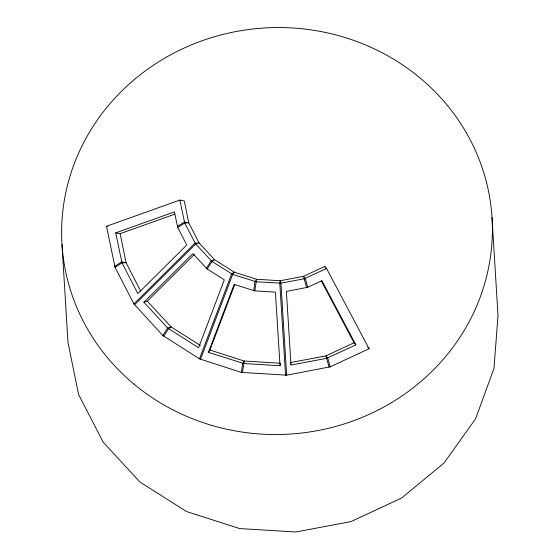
<?xml version="1.0" encoding="UTF-8"?>
<svg xmlns="http://www.w3.org/2000/svg" width="560" height="560" viewBox="0 0 560 560"><rect width="100%" height="100%" fill="white"/><g stroke="black" fill="none" stroke-linecap="round" stroke-linejoin="round"><path stroke-width="0.84" d="M241.332 372.407L199.479 358.848L162.841 335.489L133.917 303.919L115.038 267.33L106.505 226.275L179.865 200.088L184.268 200.907L188.748 222.845L199.094 242.9L214.599 259.707L234.206 272.118L256.585 279.286L280.203 280.728L303.457 276.339L324.751 266.427L326.571 268.513L369.075 348.733L330.204 366.821L286.692 375.172L241.332 372.407L242.704 363.321L244.237 361.032L280.427 363.237M253.68 290.661L255.052 281.582L256.585 279.286L254.8 290.871L234.15 284.403L208.411 352.338L243.824 363.531L280.014 365.743L280.294 364.077M242.452 372.617L244.237 361.032L209.951 350.042L208.411 352.338M199.479 358.848L231.651 273.931L234.206 272.118L232.673 274.407L200.501 359.324M209.951 350.042L234.766 284.536M162.841 335.489L167.671 328.02L171.087 326.914L200.403 345.471M206.353 268.275L211.183 260.806L214.599 259.707L212.044 261.52L207.207 268.989L224.315 279.818L198.576 347.746L167.671 328.02L143.913 302.267L192.822 253.61L207.207 268.989M163.695 336.196L168.532 328.734L171.087 326.914L147.329 301.161L143.913 302.267M133.917 303.919L195.048 243.103L199.094 242.9L195.678 244.006L134.547 304.822M147.329 301.161L194.376 254.359M114.674 266.301L121.646 261.877L126.049 262.696L140.714 291.123M177.373 226.457L184.345 222.026L188.748 222.845L184.702 223.048L177.737 227.479L186.767 244.979L137.858 293.629L122.003 262.899L115.717 232.862L174.405 211.918L177.737 227.479M115.038 267.33L122.003 262.899L126.049 262.696L120.127 233.681L115.717 232.862M326.571 268.513L304.185 278.775L280.931 283.157L256.172 281.792L232.673 274.407L212.044 261.52L195.678 244.006L184.702 223.048L179.865 200.088M307.762 287.266L321.881 280.693L355.88 344.876L326.627 358.33L290.997 365.05L286.391 291.438L307.762 287.266L305.27 278.425L303.457 276.339L306.677 287.616M355.88 344.876L354.06 342.79L325.899 355.901L290.269 362.621L290.752 364.245M120.127 233.681L174.741 214.193M254.8 290.871L275.408 292.131L280.014 365.743M106.505 226.275L107.968 226.548M367.71 347.172L369.075 348.733M324.751 266.427L325.983 268.744M321.279 280.903L354.06 342.79M330.204 366.821L327.712 357.987L325.899 355.901L329.119 367.171M286.692 375.172L280.931 283.157L280.203 280.728L279.79 283.234L285.551 375.249M492.009 217.539L498.001 315.448L493.983 368.459L475.594 418.782L444.073 462.98L401.576 498.043L351.001 521.584L295.792 532L239.708 528.577L186.571 511.553L140.007 482.083L103.194 442.176L78.624 394.555L67.991 342.461L61.999 244.552M134.022 384.167A215.432 203.448 -3.5 0 0 487.998 270.55A215.432 203.448 -3.5 0 0 208.999 38.416A215.432 203.448 -3.5 0 0 134.022 384.167"/></g></svg>
